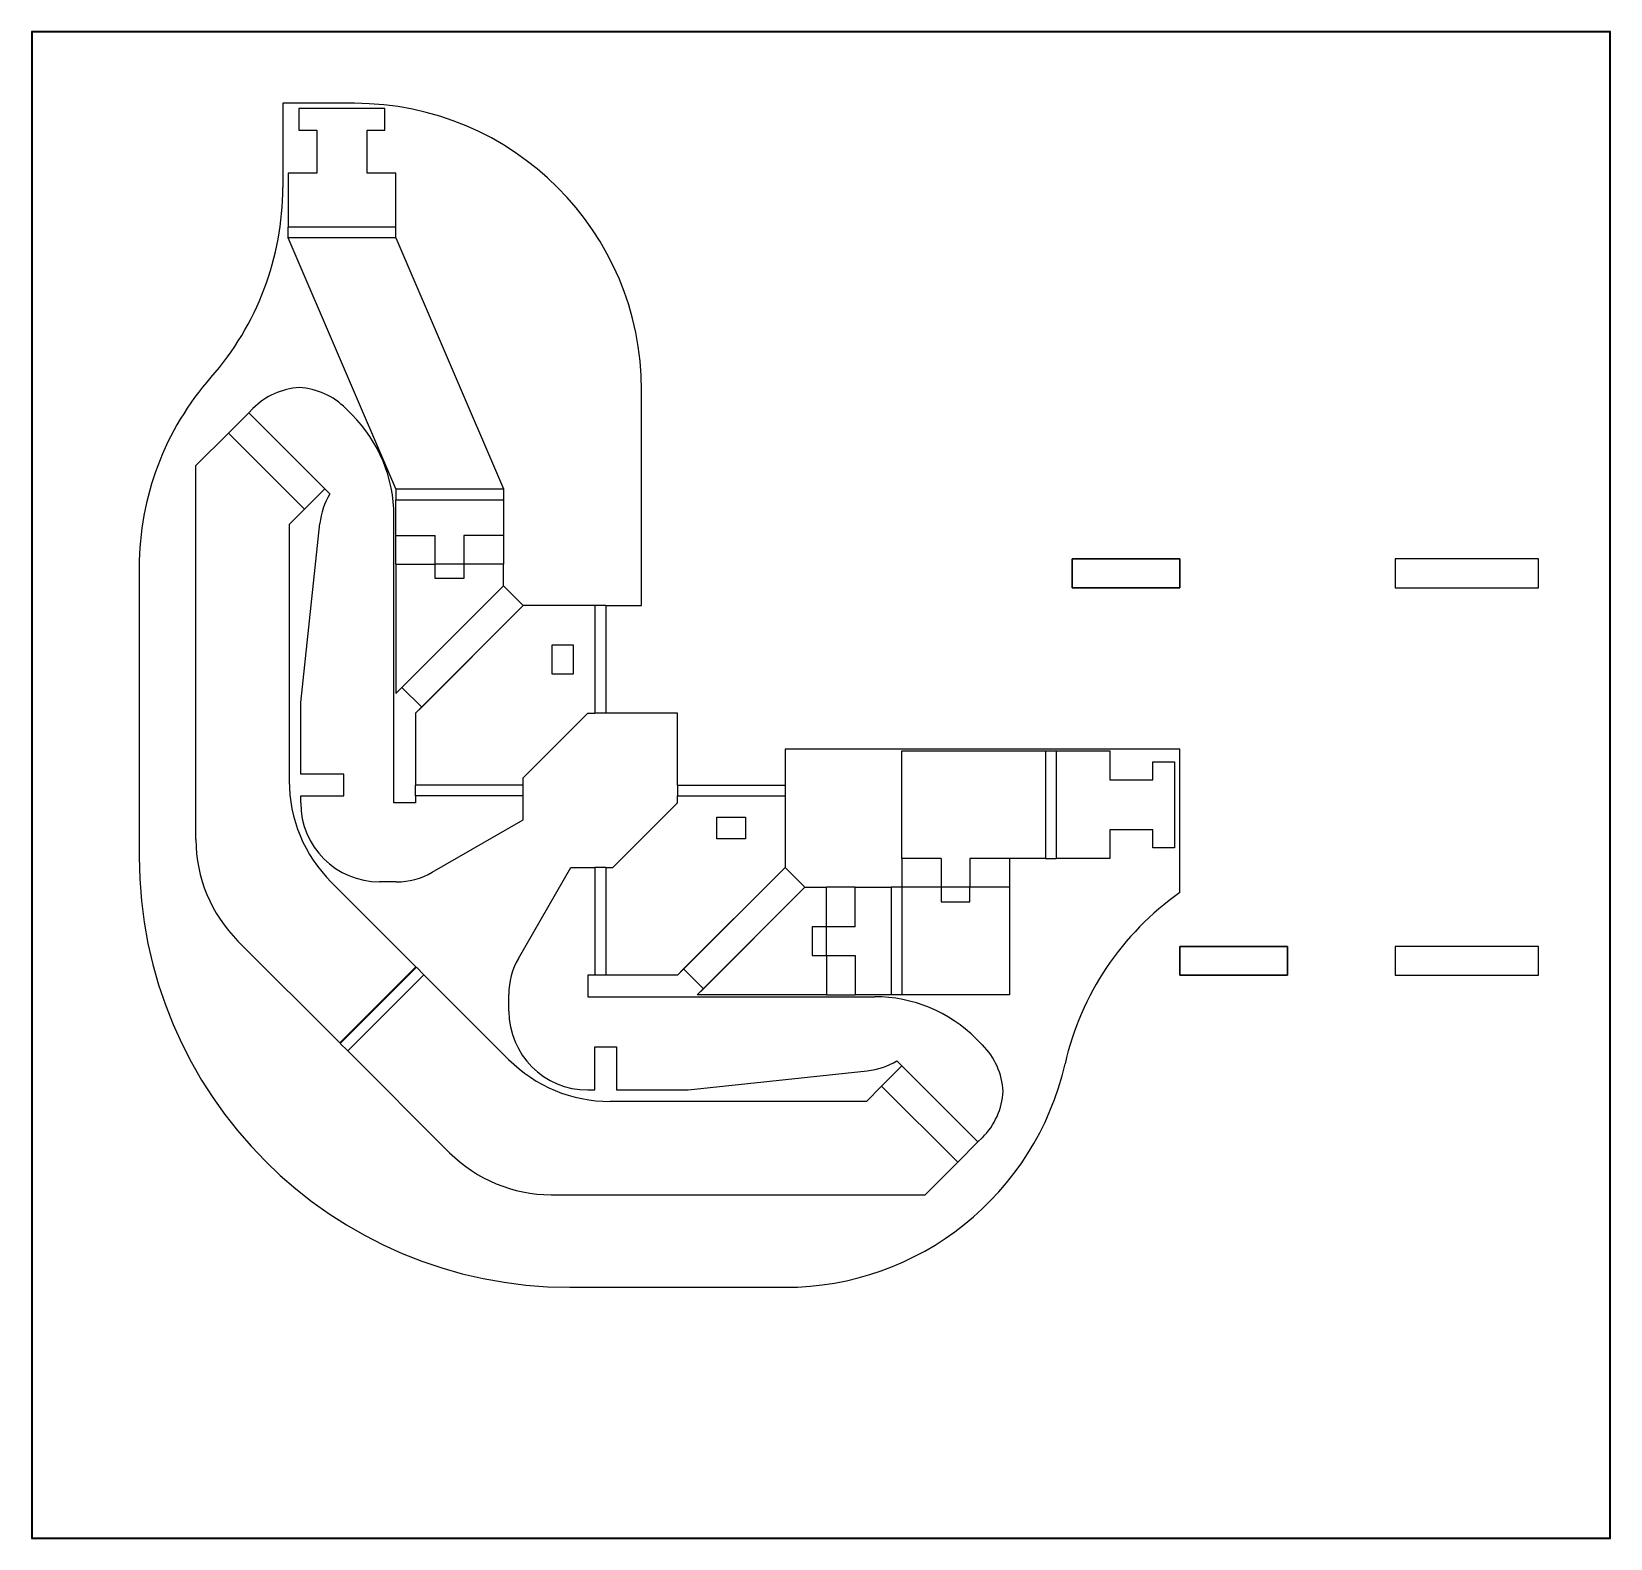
# Model space of a CAD drawing. Header units: millimetres. Extents: x 0 to 22, y 0 to 21.
import ezdxf

# ---------------------------------------------------------------- set-up
doc = ezdxf.new("R2010")
doc.units = ezdxf.units.MM
for name, color, linetype in [('All', 224, 'Continuous'), ('Final_ReleaseCut', 10, 'Continuous'), ('Rigid', 172, 'Continuous')]:
    doc.layers.add(name, color=color, linetype=linetype)

msp = doc.modelspace()

# ---------------------------------------------------------------- linework, layer by layer
at = {"layer": 'All', "linetype": 'Continuous', "lineweight": 25}
for p, q in [((22, 21), (0, 21)), ((0, 21), (0, 0)), ((21.99, 20.99), (0.01, 20.99)), ((0.01, 20.99), (0.01, 0.01)), ((21.99, 0.01), (21.99, 20.99)), ((22, 0), (22, 21)), ((4.5, 20), (3.5, 20)), ((3.5, 20), (3.5, 18.827)), ((3.724, 19.926), (3.724, 19.626)), ((4.924, 19.926), (3.724, 19.926)), ((4.924, 19.626), (4.924, 19.926)), ((3.724, 19.626), (3.974, 19.626)), ((3.974, 19.626), (3.974, 19.026)), ((4.674, 19.626), (4.924, 19.626)), ((4.674, 19.026), (4.674, 19.626)), ((3.574, 19.026), (3.574, 18.276)), ((3.974, 19.026), (3.574, 19.026)), ((5.074, 19.026), (4.674, 19.026)), ((5.074, 18.276), (5.074, 19.026)), ((5.074, 18.276), (3.574, 18.276)), ((3.574, 18.126), (3.574, 18.276)), ((5.074, 18.126), (5.074, 18.276)), ((5.074, 18.126), (3.574, 18.126)), ((5.074, 14.626), (3.574, 18.126)), ((5.074, 18.126), (6.574, 14.626)), ((8.5, 13), (8.5, 16)), ((2.742, 15.405), (3.025, 15.687)), ((3.085, 15.748), (3.025, 15.687)), ((3.025, 15.687), (4.085, 14.627)), ((4.156, 14.556), (3.025, 15.687)), ((4.464, 15.662), (4.378, 15.748)), ((2.29, 14.953), (2.742, 15.405)), ((2.742, 15.405), (3.803, 14.344)), ((2.29, 9.739), (2.29, 14.953)), ((3.803, 14.344), (4.085, 14.627)), ((5.074, 14.626), (5.074, 14.476)), ((5.074, 14.626), (6.574, 14.626)), ((6.574, 14.626), (6.574, 14.476)), ((3.803, 14.344), (3.59, 14.132)), ((5.074, 14.476), (6.574, 14.476)), ((5.074, 13.976), (5.074, 14.476)), ((6.574, 14.476), (6.574, 13.976)), ((3.59, 14.132), (3.59, 10.56)), ((3.75, 11.65), (4.017, 14.145)), ((5.05, 10.25), (5.05, 14.248)), ((5.074, 13.576), (5.074, 13.976)), ((5.074, 13.976), (5.624, 13.976)), ((5.624, 13.576), (5.624, 13.976)), ((6.574, 13.976), (6.024, 13.976)), ((6.024, 13.976), (6.024, 13.576)), ((6.574, 13.976), (6.574, 13.576)), ((16, 13.65), (14.5, 13.65)), ((14.5, 13.65), (14.5, 13.25)), ((16, 13.25), (16, 13.65)), ((21, 13.65), (19, 13.65)), ((19, 13.65), (19, 13.25)), ((21, 13.25), (21, 13.65)), ((1.5, 13.536), (1.5, 9.5)), ((5.074, 13.576), (5.624, 13.576)), ((5.074, 13.576), (5.074, 11.776)), ((5.624, 13.376), (5.624, 13.576)), ((6.024, 13.576), (5.624, 13.576)), ((6.574, 13.576), (6.024, 13.576)), ((6.024, 13.576), (6.024, 13.376)), ((6.574, 13.276), (6.574, 13.576)), ((5.074, 11.776), (6.574, 13.276)), ((5.16, 11.861), (6.574, 13.276)), ((6.024, 13.376), (5.624, 13.376)), ((6.85, 13), (6.574, 13.276)), ((14.5, 13.25), (16, 13.25)), ((19, 13.25), (21, 13.25)), ((6.85, 13), (5.35, 11.5)), ((5.436, 11.586), (6.85, 13)), ((7.85, 13), (6.85, 13)), ((8, 13), (7.85, 13)), ((7.85, 13), (7.85, 11.5)), ((8, 13), (8, 11.5)), ((8, 13), (8.5, 13)), ((7.55, 12.45), (7.25, 12.45)), ((7.25, 12.45), (7.25, 12.05)), ((7.55, 12.05), (7.55, 12.45)), ((7.25, 12.05), (7.55, 12.05)), ((5.436, 11.586), (5.16, 11.861)), ((3.75, 10.65), (3.75, 11.65)), ((5.35, 11.5), (5.35, 10.5)), ((6.85, 10.6), (7.75, 11.5)), ((7.75, 11.5), (7.85, 11.5)), ((8, 11.5), (7.85, 11.5)), ((9, 11.5), (8, 11.5)), ((9, 10.5), (9, 11.5)), ((16, 11), (10.5, 11)), ((10.5, 11), (10.5, 10.5)), ((16, 9), (16, 11)), ((12.126, 10.974), (14.126, 10.974)), ((12.126, 9.474), (12.126, 10.974)), ((14.126, 10.974), (14.126, 9.474)), ((14.126, 10.974), (14.276, 10.974)), ((14.276, 10.974), (14.276, 9.474)), ((14.276, 10.974), (15.026, 10.974)), ((15.026, 10.974), (15.026, 10.574)), ((15.626, 10.574), (15.626, 10.824)), ((15.626, 10.824), (15.926, 10.824)), ((15.926, 10.824), (15.926, 9.624)), ((4.35, 10.65), (3.75, 10.65)), ((4.35, 10.35), (4.35, 10.65)), ((6.85, 10.5), (6.85, 10.6)), ((15.026, 10.574), (15.626, 10.574)), ((3.75, 10.25), (3.75, 10.35)), ((3.75, 10.35), (4.35, 10.35)), ((6.85, 10.5), (5.35, 10.5)), ((5.35, 10.35), (5.35, 10.5)), ((6.85, 10.35), (5.35, 10.35)), ((5.35, 10.35), (5.35, 10.25)), ((6.85, 10.35), (6.85, 10.5)), ((6.85, 10.016), (6.85, 10.35)), ((9, 10.5), (9, 10.35)), ((9, 10.5), (10.5, 10.5)), ((9, 10.35), (10.5, 10.35)), ((9, 10.25), (9, 10.35)), ((10.5, 10.5), (10.5, 10.35)), ((10.5, 10.35), (10.5, 9.35)), ((5.35, 10.25), (5.05, 10.25)), ((8.1, 9.35), (9, 10.25)), ((5.582, 9.284), (6.85, 10.016)), ((9.55, 9.75), (9.55, 10.05)), ((9.55, 10.05), (9.95, 10.05)), ((9.95, 10.05), (9.95, 9.75)), ((9.95, 9.75), (9.55, 9.75)), ((15.626, 9.874), (15.026, 9.874)), ((15.026, 9.874), (15.026, 9.474)), ((15.626, 9.624), (15.626, 9.874)), ((12.126, 9.474), (12.126, 9.074)), ((12.676, 9.474), (12.126, 9.474)), ((12.676, 9.474), (12.676, 9.074)), ((13.626, 9.474), (13.076, 9.474)), ((13.076, 9.474), (13.076, 9.074)), ((14.126, 9.474), (13.076, 9.474)), ((13.626, 9.474), (13.626, 9.074)), ((14.126, 9.474), (14.276, 9.474)), ((15.026, 9.474), (14.276, 9.474)), ((15.926, 9.624), (15.626, 9.624)), ((6.784, 8.082), (7.516, 9.35)), ((7.516, 9.35), (7.85, 9.35)), ((7.85, 9.35), (7.85, 7.85)), ((8, 9.35), (7.85, 9.35)), ((8, 9.35), (8, 7.85)), ((8, 9.35), (8.1, 9.35)), ((10.5, 9.35), (9, 7.85)), ((10.5, 9.35), (9.086, 7.936)), ((10.5, 9.35), (10.776, 9.074)), ((4.176, 9.146), (5.354, 7.968)), ((5.082, 9.15), (4.85, 9.15)), ((9.276, 7.574), (10.776, 9.074)), ((10.776, 9.074), (9.361, 7.66)), ((10.776, 9.074), (11.076, 9.074)), ((11.076, 8.524), (11.076, 9.074)), ((11.476, 9.074), (11.076, 9.074)), ((11.476, 8.524), (11.476, 9.074)), ((11.476, 9.074), (11.976, 9.074)), ((12.126, 9.074), (11.976, 9.074)), ((11.976, 9.074), (11.976, 7.574)), ((12.126, 9.074), (12.126, 7.574)), ((12.676, 9.074), (12.126, 9.074)), ((13.076, 9.074), (12.676, 9.074)), ((12.676, 9.074), (12.676, 8.874)), ((13.626, 9.074), (13.076, 9.074)), ((13.076, 8.874), (13.076, 9.074)), ((13.626, 9.074), (13.626, 7.574)), ((12.676, 8.874), (13.076, 8.874)), ((11.076, 8.524), (10.876, 8.524)), ((10.876, 8.524), (10.876, 8.124)), ((11.476, 8.524), (11.076, 8.524)), ((11.076, 8.124), (11.076, 8.524)), ((4.293, 6.908), (2.876, 8.325)), ((17.5, 8.25), (16, 8.25)), ((16, 8.25), (16, 7.85)), ((17.5, 7.85), (17.5, 8.25)), ((19, 8.25), (19, 7.85)), ((21, 8.25), (19, 8.25)), ((21, 7.85), (21, 8.25)), ((5.354, 7.968), (4.293, 6.908)), ((5.362, 7.96), (4.302, 6.899)), ((5.468, 7.854), (5.362, 7.96)), ((9.086, 7.936), (9.361, 7.66)), ((10.876, 8.124), (11.076, 8.124)), ((11.076, 8.124), (11.076, 7.574)), ((11.076, 8.124), (11.476, 8.124)), ((11.476, 8.124), (11.476, 7.574)), ((5.468, 7.854), (4.408, 6.793)), ((6.646, 6.676), (5.468, 7.854)), ((7.75, 7.85), (7.75, 7.55)), ((7.85, 7.85), (7.75, 7.85)), ((8, 7.85), (7.85, 7.85)), ((9, 7.85), (8, 7.85)), ((16, 7.85), (17.5, 7.85)), ((19, 7.85), (21, 7.85)), ((6.65, 7.35), (6.65, 7.582)), ((7.75, 7.55), (11.748, 7.55)), ((11.076, 7.574), (9.276, 7.574)), ((11.076, 7.574), (11.476, 7.574)), ((11.976, 7.574), (11.476, 7.574)), ((12.126, 7.574), (11.976, 7.574)), ((13.626, 7.574), (12.126, 7.574)), ((4.408, 6.793), (4.302, 6.899)), ((7.85, 6.85), (8.15, 6.85)), ((7.85, 6.25), (7.85, 6.85)), ((8.15, 6.85), (8.15, 6.25)), ((13.162, 6.964), (13.248, 6.878)), ((4.408, 6.793), (5.825, 5.376)), ((12.056, 6.656), (13.187, 5.525)), ((9.15, 6.25), (11.645, 6.517)), ((11.844, 6.303), (12.127, 6.585)), ((12.127, 6.585), (13.187, 5.525)), ((7.75, 6.25), (7.85, 6.25)), ((8.15, 6.25), (9.15, 6.25)), ((11.844, 6.303), (11.632, 6.09)), ((11.844, 6.303), (12.905, 5.242)), ((11.632, 6.09), (8.06, 6.09)), ((12.905, 5.242), (13.187, 5.525)), ((13.248, 5.585), (13.187, 5.525)), ((12.453, 4.79), (12.905, 5.242)), ((7.239, 4.79), (12.453, 4.79)), ((7.5, 3.5), (10.5, 3.5)), ((0, 0), (22, 0)), ((0.01, 0.01), (21.99, 0.01))]:
    msp.add_line(p, q, dxfattribs=at)
for centre, radius, start, end in [((4.5, 16), 4, 0, 90), ((-0.5, 18.827), 4, 318.5904, 0), ((5.5, 13.536), 4, 138.5904, 180), ((3.792, 15.041), 1, 93.4777, 135), ((3.671, 15.041), 1, 45, 86.5223), ((3.05, 14.248), 2, 0, 45), ((5.012, 14.038), 1, 148.8208, 173.8845), ((5.59, 10.56), 2, 180, 225), ((4.85, 10.25), 1.1, 180, 270), ((4.29, 9.739), 2, 180, 225), ((7.5, 9.5), 6, 180, 270), ((5.082, 10.15), 1, 270, 300), ((18.301, 5.728), 4, 125.1235, 167.2054), ((7.65, 7.582), 1, 150, 180), ((11.748, 5.55), 2, 45, 90), ((7.75, 7.35), 1.1, 180, 270), ((12.541, 6.171), 1, 3.4777, 45), ((8.06, 8.09), 2, 225, 270), ((10.5, 7.5), 4, 270, 347.2054), ((11.538, 7.512), 1, 276.1155, 301.1792), ((12.541, 6.292), 1, 315, 356.5223), ((7.239, 6.79), 2, 225, 270)]:
    msp.add_arc(centre, radius, start, end, dxfattribs=at)
at = {"layer": 'Final_ReleaseCut', "linetype": 'Continuous', "lineweight": 25}
for p, q in [((22, 21), (0, 21)), ((0, 21), (0, 0)), ((22, 0), (22, 21)), ((4.5, 20), (3.5, 20)), ((3.5, 20), (3.5, 18.827)), ((3.724, 19.926), (3.724, 19.626)), ((4.924, 19.926), (3.724, 19.926)), ((4.924, 19.626), (4.924, 19.926)), ((3.724, 19.626), (3.974, 19.626)), ((3.974, 19.626), (3.974, 19.026)), ((4.674, 19.626), (4.924, 19.626)), ((4.674, 19.026), (4.674, 19.626)), ((3.574, 19.026), (3.574, 18.276)), ((3.974, 19.026), (3.574, 19.026)), ((5.074, 19.026), (4.674, 19.026)), ((5.074, 18.276), (5.074, 19.026)), ((3.574, 18.126), (3.574, 18.276)), ((5.074, 18.126), (5.074, 18.276)), ((5.074, 14.626), (3.574, 18.126)), ((5.074, 18.126), (6.574, 14.626)), ((8.5, 13), (8.5, 16)), ((2.742, 15.405), (3.025, 15.687)), ((3.085, 15.748), (3.025, 15.687)), ((4.464, 15.662), (4.378, 15.748)), ((2.29, 14.953), (2.742, 15.405)), ((2.29, 9.739), (2.29, 14.953)), ((3.803, 14.344), (4.085, 14.627)), ((4.156, 14.556), (4.085, 14.627)), ((5.074, 14.626), (5.074, 14.476)), ((6.574, 14.626), (6.574, 14.476)), ((3.803, 14.344), (3.59, 14.132)), ((5.074, 13.976), (5.074, 14.476)), ((6.574, 14.476), (6.574, 13.976)), ((3.59, 14.132), (3.59, 10.56)), ((3.75, 11.65), (4.017, 14.145)), ((5.05, 10.25), (5.05, 14.248)), ((5.074, 13.576), (5.074, 13.976)), ((5.624, 13.576), (5.624, 13.976)), ((6.024, 13.976), (6.024, 13.576)), ((6.574, 13.976), (6.574, 13.576)), ((16, 13.65), (14.5, 13.65)), ((14.5, 13.65), (14.5, 13.25)), ((16, 13.25), (16, 13.65)), ((21, 13.65), (19, 13.65)), ((19, 13.65), (19, 13.25)), ((21, 13.25), (21, 13.65)), ((1.5, 13.536), (1.5, 9.5)), ((5.074, 13.576), (5.074, 11.776)), ((5.624, 13.376), (5.624, 13.576)), ((6.024, 13.576), (5.624, 13.576)), ((6.024, 13.576), (6.024, 13.376)), ((6.574, 13.276), (6.574, 13.576)), ((6.024, 13.376), (5.624, 13.376)), ((6.85, 13), (6.574, 13.276)), ((14.5, 13.25), (16, 13.25)), ((19, 13.25), (21, 13.25)), ((7.85, 13), (6.85, 13)), ((8, 13), (7.85, 13)), ((8, 13), (8.5, 13)), ((7.55, 12.45), (7.25, 12.45)), ((7.25, 12.45), (7.25, 12.05)), ((7.55, 12.05), (7.55, 12.45)), ((7.25, 12.05), (7.55, 12.05)), ((5.074, 11.776), (5.16, 11.861)), ((5.436, 11.586), (5.16, 11.861)), ((3.75, 10.65), (3.75, 11.65)), ((5.436, 11.586), (5.35, 11.5)), ((5.35, 11.5), (5.35, 10.5)), ((6.85, 10.6), (7.75, 11.5)), ((7.75, 11.5), (7.85, 11.5)), ((8, 11.5), (7.85, 11.5)), ((9, 11.5), (8, 11.5)), ((9, 10.5), (9, 11.5)), ((16, 11), (10.5, 11)), ((10.5, 11), (10.5, 10.5)), ((16, 9), (16, 11)), ((12.126, 10.974), (14.126, 10.974)), ((12.126, 9.474), (12.126, 10.974)), ((14.126, 10.974), (14.276, 10.974)), ((14.276, 10.974), (15.026, 10.974)), ((15.026, 10.974), (15.026, 10.574)), ((15.626, 10.574), (15.626, 10.824)), ((15.626, 10.824), (15.926, 10.824)), ((15.926, 10.824), (15.926, 9.624)), ((4.35, 10.65), (3.75, 10.65)), ((4.35, 10.35), (4.35, 10.65)), ((6.85, 10.5), (6.85, 10.6)), ((15.026, 10.574), (15.626, 10.574)), ((3.75, 10.25), (3.75, 10.35)), ((3.75, 10.35), (4.35, 10.35)), ((5.35, 10.35), (5.35, 10.5)), ((5.35, 10.35), (5.35, 10.25)), ((6.85, 10.35), (6.85, 10.5)), ((6.85, 10.016), (6.85, 10.35)), ((9, 10.5), (9, 10.35)), ((9, 10.25), (9, 10.35)), ((10.5, 10.5), (10.5, 10.35)), ((10.5, 10.35), (10.5, 9.35)), ((5.35, 10.25), (5.05, 10.25)), ((8.1, 9.35), (9, 10.25)), ((5.582, 9.284), (6.85, 10.016)), ((9.55, 9.75), (9.55, 10.05)), ((9.55, 10.05), (9.95, 10.05)), ((9.95, 10.05), (9.95, 9.75)), ((9.95, 9.75), (9.55, 9.75)), ((15.626, 9.874), (15.026, 9.874)), ((15.026, 9.874), (15.026, 9.474)), ((15.626, 9.624), (15.626, 9.874)), ((12.126, 9.474), (12.126, 9.074)), ((12.676, 9.474), (12.676, 9.074)), ((13.076, 9.474), (13.076, 9.074)), ((13.626, 9.474), (13.626, 9.074)), ((14.126, 9.474), (13.626, 9.474)), ((14.126, 9.474), (14.276, 9.474)), ((15.026, 9.474), (14.276, 9.474)), ((15.926, 9.624), (15.626, 9.624)), ((6.784, 8.082), (7.516, 9.35)), ((7.516, 9.35), (7.85, 9.35)), ((8, 9.35), (7.85, 9.35)), ((8, 9.35), (8.1, 9.35)), ((10.5, 9.35), (10.776, 9.074)), ((4.176, 9.146), (5.354, 7.968)), ((5.082, 9.15), (4.85, 9.15)), ((10.776, 9.074), (11.076, 9.074)), ((11.476, 9.074), (11.076, 9.074)), ((11.476, 9.074), (11.976, 9.074)), ((12.126, 9.074), (11.976, 9.074)), ((13.076, 9.074), (12.676, 9.074)), ((12.676, 9.074), (12.676, 8.874)), ((13.076, 8.874), (13.076, 9.074)), ((13.626, 9.074), (13.626, 7.574)), ((12.676, 8.874), (13.076, 8.874)), ((11.076, 8.524), (10.876, 8.524)), ((10.876, 8.524), (10.876, 8.124)), ((11.476, 8.524), (11.076, 8.524)), ((11.076, 8.124), (11.076, 8.524)), ((4.293, 6.908), (2.876, 8.325)), ((17.5, 8.25), (16, 8.25)), ((16, 8.25), (16, 7.85)), ((17.5, 7.85), (17.5, 8.25)), ((19, 8.25), (19, 7.85)), ((21, 8.25), (19, 8.25)), ((21, 7.85), (21, 8.25)), ((5.468, 7.854), (5.362, 7.96)), ((9.086, 7.936), (9, 7.85)), ((9.086, 7.936), (9.361, 7.66)), ((10.876, 8.124), (11.076, 8.124)), ((11.076, 8.124), (11.476, 8.124)), ((6.646, 6.676), (5.468, 7.854)), ((7.75, 7.85), (7.75, 7.55)), ((7.85, 7.85), (7.75, 7.85)), ((8, 7.85), (7.85, 7.85)), ((9, 7.85), (8, 7.85)), ((16, 7.85), (17.5, 7.85)), ((19, 7.85), (21, 7.85)), ((6.65, 7.35), (6.65, 7.582)), ((7.75, 7.55), (11.748, 7.55)), ((9.276, 7.574), (9.361, 7.66)), ((11.076, 7.574), (9.276, 7.574)), ((11.076, 7.574), (11.476, 7.574)), ((11.976, 7.574), (11.476, 7.574)), ((12.126, 7.574), (11.976, 7.574)), ((13.626, 7.574), (12.126, 7.574)), ((4.408, 6.793), (4.302, 6.899)), ((7.85, 6.85), (8.15, 6.85)), ((7.85, 6.25), (7.85, 6.85)), ((8.15, 6.85), (8.15, 6.25)), ((13.162, 6.964), (13.248, 6.878)), ((4.408, 6.793), (5.825, 5.376)), ((12.056, 6.656), (12.127, 6.585)), ((9.15, 6.25), (11.645, 6.517)), ((11.844, 6.303), (12.127, 6.585)), ((7.75, 6.25), (7.85, 6.25)), ((8.15, 6.25), (9.15, 6.25)), ((11.844, 6.303), (11.632, 6.09)), ((11.632, 6.09), (8.06, 6.09)), ((12.905, 5.242), (13.187, 5.525)), ((13.248, 5.585), (13.187, 5.525)), ((12.453, 4.79), (12.905, 5.242)), ((7.239, 4.79), (12.453, 4.79)), ((7.5, 3.5), (10.5, 3.5)), ((0, 0), (22, 0))]:
    msp.add_line(p, q, dxfattribs=at)
for centre, radius, start, end in [((4.5, 16), 4, 0, 90), ((-0.5, 18.827), 4, 318.5904, 0), ((5.5, 13.536), 4, 138.5904, 180), ((3.792, 15.041), 1, 93.4777, 135), ((3.671, 15.041), 1, 45, 86.5223), ((3.05, 14.248), 2, 0, 45), ((5.012, 14.038), 1, 148.8208, 173.8845), ((5.59, 10.56), 2, 180, 225), ((4.85, 10.25), 1.1, 180, 270), ((4.29, 9.739), 2, 180, 225), ((7.5, 9.5), 6, 180, 270), ((5.082, 10.15), 1, 270, 300), ((18.301, 5.728), 4, 125.1235, 167.2054), ((7.65, 7.582), 1, 150, 180), ((11.748, 5.55), 2, 45, 90), ((7.75, 7.35), 1.1, 180, 270), ((12.541, 6.171), 1, 3.4777, 45), ((8.06, 8.09), 2, 225, 270), ((10.5, 7.5), 4, 270, 347.2054), ((11.538, 7.512), 1, 276.1155, 301.1792), ((12.541, 6.292), 1, 315, 356.5223), ((7.239, 6.79), 2, 225, 270)]:
    msp.add_arc(centre, radius, start, end, dxfattribs=at)
at = {"layer": 'Rigid', "linetype": 'Continuous', "lineweight": 25}
for p, q in [((0, 21), (0, 0)), ((22, 21), (0, 21)), ((22, 0), (22, 21)), ((5.074, 18.276), (3.574, 18.276)), ((3.574, 18.126), (3.574, 18.276)), ((5.074, 18.126), (5.074, 18.276)), ((5.074, 18.126), (3.574, 18.126)), ((2.742, 15.405), (3.025, 15.687)), ((3.025, 15.687), (4.085, 14.627)), ((2.742, 15.405), (3.803, 14.344)), ((3.803, 14.344), (4.085, 14.627)), ((5.074, 14.626), (5.074, 14.476)), ((5.074, 14.626), (6.574, 14.626)), ((6.574, 14.626), (6.574, 14.476)), ((5.074, 14.476), (6.574, 14.476)), ((5.074, 13.576), (5.074, 13.976)), ((5.074, 13.976), (5.624, 13.976)), ((5.624, 13.576), (5.624, 13.976)), ((6.574, 13.976), (6.024, 13.976)), ((6.024, 13.976), (6.024, 13.576)), ((6.574, 13.976), (6.574, 13.576)), ((5.074, 13.576), (5.624, 13.576)), ((6.574, 13.576), (6.024, 13.576)), ((5.16, 11.861), (6.574, 13.276)), ((6.85, 13), (6.574, 13.276)), ((5.436, 11.586), (6.85, 13)), ((7.85, 13), (7.85, 11.5)), ((8, 13), (7.85, 13)), ((8, 13), (8, 11.5)), ((5.436, 11.586), (5.16, 11.861)), ((8, 11.5), (7.85, 11.5)), ((14.126, 10.974), (14.276, 10.974)), ((14.126, 10.974), (14.126, 9.474)), ((14.276, 10.974), (14.276, 9.474)), ((6.85, 10.5), (5.35, 10.5)), ((5.35, 10.35), (5.35, 10.5)), ((6.85, 10.35), (5.35, 10.35)), ((6.85, 10.35), (6.85, 10.5)), ((9, 10.5), (9, 10.35)), ((9, 10.5), (10.5, 10.5)), ((9, 10.35), (10.5, 10.35)), ((10.5, 10.5), (10.5, 10.35)), ((12.126, 9.474), (12.126, 9.074)), ((12.676, 9.474), (12.126, 9.474)), ((12.676, 9.474), (12.676, 9.074)), ((13.076, 9.474), (13.076, 9.074)), ((13.626, 9.474), (13.076, 9.474)), ((13.626, 9.474), (13.626, 9.074)), ((14.126, 9.474), (14.276, 9.474)), ((7.85, 9.35), (7.85, 7.85)), ((8, 9.35), (7.85, 9.35)), ((8, 9.35), (8, 7.85)), ((10.5, 9.35), (9.086, 7.936)), ((10.5, 9.35), (10.776, 9.074)), ((10.776, 9.074), (9.361, 7.66)), ((11.076, 8.524), (11.076, 9.074)), ((11.476, 9.074), (11.076, 9.074)), ((11.476, 8.524), (11.476, 9.074)), ((11.976, 9.074), (11.976, 7.574)), ((12.126, 9.074), (11.976, 9.074)), ((12.126, 9.074), (12.126, 7.574)), ((12.676, 9.074), (12.126, 9.074)), ((13.626, 9.074), (13.076, 9.074)), ((11.476, 8.524), (11.076, 8.524)), ((5.362, 7.96), (4.302, 6.899)), ((5.468, 7.854), (5.362, 7.96)), ((9.086, 7.936), (9.361, 7.66)), ((11.076, 8.124), (11.476, 8.124)), ((11.076, 8.124), (11.076, 7.574)), ((11.476, 8.124), (11.476, 7.574)), ((5.468, 7.854), (4.408, 6.793)), ((8, 7.85), (7.85, 7.85)), ((11.076, 7.574), (11.476, 7.574)), ((12.126, 7.574), (11.976, 7.574)), ((4.408, 6.793), (4.302, 6.899)), ((11.844, 6.303), (12.127, 6.585)), ((12.127, 6.585), (13.187, 5.525)), ((11.844, 6.303), (12.905, 5.242)), ((12.905, 5.242), (13.187, 5.525)), ((0, 0), (22, 0))]:
    msp.add_line(p, q, dxfattribs=at)
at = {"layer": 'Rigid'}
for points in [[(14.5, 13.65), (16, 13.65), (16, 13.25), (14.5, 13.25)], [(19, 13.25), (21, 13.25), (21, 13.65), (19, 13.65)], [(16, 8.25), (17.5, 8.25), (17.5, 7.85), (16, 7.85)], [(19, 7.85), (21, 7.85), (21, 8.25), (19, 8.25)]]:
    msp.add_lwpolyline(points, close=True, dxfattribs=at)

doc.saveas('drawing.dxf')
